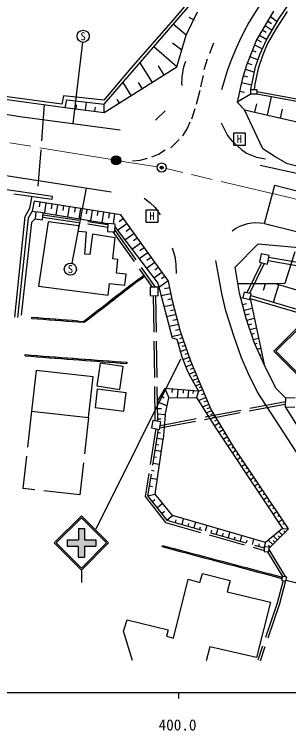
# Model space of a CAD drawing. Units: millimetres, scale not verified. Extents: x 40000 to 680000, y 20000 to 380000.
# Drawn here: x 440932 to 486166, y 198715 to 316746 of the extents above; entities that cross this region are included whole.
import ezdxf
from ezdxf.enums import TextEntityAlignment as Align

# ---------------------------------------------------------------- set-up
doc = ezdxf.new("R2010")
doc.units = ezdxf.units.MM
doc.header["$LTSCALE"] = 1000
doc.header["$PDMODE"] = 32
doc.header["$PDSIZE"] = 500
doc.linetypes.add('CHAIN', pattern=[18.5, 12, -1.5, 3.5, -1.5])
doc.linetypes.add('DASHED', pattern=[7.5, 6, -1.5])
for name, color, linetype, lineweight in [('M-BGD', 7, 'Continuous', 25), ('M-BGD-EXST', 7, 'Continuous', 25), ('M-BMK', 2, 'CHAIN', 13), ('M-BMK-SRVR', 3, 'Continuous', 25), ('M-STR-STRC', 7, 'Continuous', 25), ('M-TTL-BAND', 7, 'Continuous', 25)]:
    doc.layers.add(name, color=color, linetype=linetype, lineweight=lineweight)
doc.layers.add('M-OTRS', color=6, linetype='Continuous')
doc.styles.add('ＭＳ ゴシック', font='')
doc.styles.get('ＭＳ ゴシック').set_extended_font_data('MS Gothic')

msp = doc.modelspace()

# ---------------------------------------------------------------- hatches: boundary and pattern name
at = {"layer": 'M-STR-STRC'}
msp.add_hatch(color=256, dxfattribs=at).paths.add_polyline_path([(449625, 230141), (451486, 230141), (451486, 232001), (452486, 232001), (452486, 230141), (454345, 230141), (454345, 229141), (452485, 229141), (452485, 227281), (451485, 227281), (451485, 229141), (449625, 229141)])

# ---------------------------------------------------------------- linework, layer by layer
at = {"layer": 'M-BGD'}
for p, q in [((471636, 321156), (466770, 315464)), ((455762, 301951), (471365, 320036)), ((484551, 316030), (486505, 318902)), ((469291, 313332), (471153, 317146)), ((483677, 317241), (480876, 312542)), ((483159, 316371), (484288, 315576)), ((485894, 317199), (484128, 314438)), ((466770, 315464), (460153, 307884)), ((469722, 316301), (470561, 315844)), ((482514, 312523), (484551, 316030)), ((482706, 315611), (483335, 315236)), ((469291, 313332), (467110, 315104)), ((482437, 313747), (481814, 314116)), ((482281, 314900), (483442, 314121)), ((484128, 314438), (482689, 311915)), ((467734, 308082), (469291, 313332)), ((481348, 313334), (482572, 312622)), ((468559, 310863), (466997, 312019)), ((473174, 310319), (473815, 312058)), ((480876, 312542), (479231, 308385)), ((480542, 311697), (481860, 311075)), ((480917, 312612), (481613, 312234)), ((481429, 310119), (482514, 312523)), ((482689, 311915), (481887, 310089)), ((467734, 308082), (463911, 311396)), ((480789, 310523), (480184, 310792)), ((472232, 307639), (472795, 309387)), ((479783, 309780), (481120, 309244)), ((480711, 308082), (481429, 310119)), ((481887, 310089), (481145, 307818)), ((455730, 300577), (467734, 308082)), ((461626, 308748), (463642, 305523)), ((464647, 308233), (465583, 306737)), ((479231, 308385), (478508, 306035)), ((479364, 308721), (480075, 308481)), ((479925, 304353), (480711, 308082)), ((460153, 307884), (455664, 302615)), ((479023, 307707), (480531, 307230)), ((481145, 307818), (480566, 305236)), ((471664, 304823), (472125, 306688)), ((478508, 306035), (477659, 302276)), ((479447, 306389), (478681, 306596)), ((458819, 305494), (460161, 303347)), ((461341, 305516), (461984, 304487)), ((478393, 305528), (480084, 305106)), ((480566, 305236), (480477, 304353)), ((448747, 301953), (435770, 303690)), ((470990, 301918), (471578, 304262)), ((479925, 303574), (477659, 302276)), ((478064, 304069), (478857, 303928)), ((479925, 304353), (480939, 304353)), ((479925, 303574), (479925, 304353)), ((480939, 303574), (479925, 303574)), ((480939, 304353), (480939, 303574)), ((480939, 304032), (506295, 299401)), ((506255, 298905), (480939, 303574)), ((436243, 303218), (449321, 301401)), ((449062, 303335), (448747, 301953)), ((455664, 302615), (449062, 303335)), ((449321, 301401), (449603, 302632)), ((449603, 302632), (455762, 301951)), ((452778, 302281), (452611, 300978)), ((457817, 302735), (458201, 302121)), ((477659, 302276), (478867, 300999)), ((483282, 303142), (482626, 300135)), ((431885, 301479), (441828, 299936)), ((449321, 301401), (455730, 300577)), ((451143, 301811), (451062, 301177)), ((454256, 301446), (454170, 300777)), ((455730, 300577), (455762, 301951)), ((470223, 299534), (470744, 301212)), ((481927, 294585), (478867, 300999)), ((478867, 300999), (491080, 298194)), ((480835, 301987), (480536, 300616)), ((485098, 301112), (484777, 299641)), ((441828, 299936), (458356, 297693)), ((464197, 299326), (465795, 300831)), ((469455, 297856), (469926, 299053)), ((475047, 298864), (476076, 296794)), ((468729, 296700), (469455, 297856)), ((476076, 296794), (476768, 295923)), ((466734, 294760), (468105, 296097)), ((476768, 295923), (478368, 294470)), ((464686, 293730), (465801, 294421)), ((478368, 294470), (479238, 293858)), ((483947, 293266), (481927, 294585)), ((460424, 292603), (461669, 292724)), ((461669, 292724), (462897, 293023)), ((463588, 293251), (464686, 293730)), ((479238, 293858), (480842, 293199)), ((480842, 293199), (482361, 292924)), ((485951, 292097), (483947, 293266)), ((481458, 291892), (490481, 289945)), ((499626, 288659), (485951, 292097)), ((456894, 287458), (437234, 290488)), ((447238, 286718), (430190, 289168)), ((482189, 282258), (483893, 288617)), ((483893, 288617), (503566, 283506)), ((440872, 287164), (447178, 286305)), ((443504, 284808), (443848, 286759)), ((444205, 285981), (443900, 284320)), ((458469, 283711), (444205, 285981)), ((445078, 285053), (445200, 285822)), ((445940, 284013), (446202, 285663)), ((447178, 286305), (447238, 286718)), ((462344, 286461), (463277, 285744)), ((463277, 285744), (464165, 284902)), ((442712, 283452), (443504, 284808)), ((447053, 284676), (447185, 285506)), ((447852, 283691), (448117, 285358)), ((448969, 284447), (449089, 285204)), ((449776, 283368), (450044, 285052)), ((450895, 284160), (451012, 284898)), ((451640, 283054), (451910, 284755)), ((452815, 283872), (452930, 284592)), ((464165, 284902), (464973, 283730)), ((440992, 266849), (442712, 283452)), ((443900, 284320), (443215, 283147)), ((443900, 284320), (444501, 284201)), ((444501, 284201), (444360, 283060)), ((445702, 284053), (444501, 284201)), ((445561, 282912), (445702, 284053)), ((445702, 284053), (456369, 282259)), ((453563, 282731), (453836, 284448)), ((454647, 283589), (454760, 284301)), ((455419, 282418), (455695, 284153)), ((456508, 283187), (456638, 284003)), ((457264, 282200), (457528, 283861)), ((466326, 272766), (458469, 283711)), ((443215, 283147), (441467, 266809)), ((443769, 282471), (442039, 267157)), ((444360, 283060), (443769, 282471)), ((444360, 283060), (445561, 282912)), ((446537, 282571), (444940, 271960)), ((451563, 281908), (446537, 282571)), ((456369, 282259), (456286, 280981)), ((457577, 282180), (456369, 282259)), ((457494, 280903), (457577, 282180)), ((457946, 281163), (459498, 282278)), ((458205, 282621), (458896, 283117)), ((482189, 282258), (491874, 279894)), ((451492, 280970), (451563, 281908)), ((452839, 280829), (451492, 280970)), ((456286, 280981), (457494, 280903)), ((457545, 281690), (464575, 272468)), ((459382, 281043), (460044, 281518)), ((452557, 277219), (452839, 280829)), ((453843, 280516), (453361, 277148)), ((457566, 279933), (453843, 280516)), ((457161, 276445), (457566, 279933)), ((459157, 279575), (460663, 280656)), ((460603, 279479), (461200, 279908)), ((460311, 278062), (461772, 279110)), ((477321, 275063), (481137, 278910)), ((481137, 278910), (487853, 278342)), ((461508, 276492), (462923, 277507)), ((461645, 277823), (462339, 278321)), ((466958, 278258), (467390, 276869)), ((487185, 277610), (485525, 272388)), ((453361, 277148), (452557, 277219)), ((457998, 276351), (457161, 276445)), ((457754, 274095), (457998, 276351)), ((462795, 276226), (463486, 276722)), ((467390, 276869), (467578, 275574)), ((481635, 277277), (481330, 275890)), ((482963, 276984), (481635, 277277)), ((482658, 275597), (482963, 276984)), ((462705, 274921), (464074, 275903)), ((464079, 274651), (464669, 275075)), ((467578, 275574), (467605, 274064)), ((475170, 270763), (474145, 276177)), ((478078, 270806), (477321, 275063)), ((481330, 275890), (482658, 275597)), ((459352, 273935), (457754, 274095)), ((459164, 272139), (459352, 273935)), ((463929, 273315), (465251, 274264)), ((461512, 273170), (460747, 272581)), ((461634, 273012), (460869, 272423)), ((461512, 273170), (462283, 273763)), ((461512, 273170), (461634, 273012)), ((461634, 273012), (462399, 273600)), ((464759, 271774), (466263, 272854)), ((465174, 273200), (465729, 273598)), ((467030, 269519), (466326, 272766)), ((444940, 271960), (456381, 270466)), ((456381, 270466), (456635, 272402)), ((456635, 272402), (459164, 272139)), ((459982, 271992), (459217, 271404)), ((460104, 271834), (459339, 271245)), ((460747, 272581), (459982, 271992)), ((459982, 271992), (460104, 271834)), ((460869, 272423), (460104, 271834)), ((460747, 272581), (460869, 272423)), ((463355, 271806), (463335, 270406)), ((464665, 271787), (463355, 271806)), ((464575, 272468), (466976, 263425)), ((464645, 270388), (464665, 271787)), ((465715, 271547), (466551, 271728)), ((484014, 272352), (477804, 272349)), ((482001, 271316), (482317, 272351)), ((483686, 269296), (484566, 272184)), ((485525, 272388), (484014, 272352)), ((501027, 267171), (484014, 272352)), ((458453, 270815), (457688, 270226)), ((458575, 270656), (457810, 270068)), ((459217, 271404), (458453, 270815)), ((458453, 270815), (458575, 270656)), ((459339, 271245), (458575, 270656)), ((459217, 271404), (459339, 271245)), ((463335, 270406), (464645, 270388)), ((465125, 270397), (466763, 270752)), ((475790, 267902), (475170, 270763)), ((479182, 266612), (478078, 270806)), ((478829, 270971), (478601, 270039)), ((480004, 270684), (478829, 270971)), ((479776, 269752), (480004, 270684)), ((479935, 270400), (502975, 263620)), ((456923, 269637), (456158, 269049)), ((457045, 269479), (456280, 268890)), ((457688, 270226), (456923, 269637)), ((456923, 269637), (457045, 269479)), ((457810, 270068), (457045, 269479)), ((457688, 270226), (457810, 270068)), ((466218, 269755), (466945, 269912)), ((468347, 264478), (467030, 269519)), ((478601, 270039), (478298, 269970)), ((478601, 270039), (479776, 269752)), ((479814, 269907), (502902, 263124)), ((479814, 269907), (482114, 259075)), ((455393, 268460), (454628, 267871)), ((455515, 268301), (454750, 267712)), ((456158, 269049), (455393, 268460)), ((455393, 268460), (455515, 268301)), ((456280, 268890), (455515, 268301)), ((456158, 269049), (456280, 268890)), ((465604, 268595), (467158, 268932)), ((466704, 267962), (467398, 268113)), ((478568, 268943), (479197, 269083)), ((478814, 268009), (480148, 268337)), ((443819, 266585), (443834, 266784)), ((444793, 266713), (443834, 266784)), ((453863, 267282), (453098, 266693)), ((453985, 267124), (453220, 266535)), ((454628, 267871), (453863, 267282)), ((453863, 267282), (453985, 267124)), ((454750, 267712), (453985, 267124)), ((454628, 267871), (454750, 267712)), ((466031, 266984), (467603, 267325)), ((477102, 263752), (475790, 267902)), ((479656, 267326), (479028, 267195)), ((444778, 266514), (443819, 266585)), ((444793, 266713), (444778, 266514)), ((445738, 266443), (444778, 266514)), ((445753, 266642), (444793, 266713)), ((445753, 266642), (445738, 266443)), ((446697, 266372), (445738, 266443)), ((446712, 266571), (445753, 266642)), ((446712, 266571), (446697, 266372)), ((447657, 266301), (446697, 266372)), ((447672, 266500), (446712, 266571)), ((447672, 266500), (447657, 266301)), ((448617, 266230), (447657, 266301)), ((448631, 266429), (447672, 266500)), ((448631, 266429), (448617, 266230)), ((449576, 266159), (448617, 266230)), ((449591, 266358), (448631, 266429)), ((449591, 266358), (449576, 266159)), ((450536, 266088), (449576, 266159)), ((450550, 266287), (449591, 266358)), ((450550, 266287), (450536, 266088)), ((451495, 266017), (450536, 266088)), ((451510, 266216), (450550, 266287)), ((451510, 266216), (451495, 266017)), ((452455, 265946), (451495, 266017)), ((451510, 266216), (452393, 266151)), ((453098, 266693), (452393, 266151)), ((452393, 266151), (452455, 265946)), ((453220, 266535), (452455, 265946)), ((453098, 266693), (453220, 266535)), ((466462, 265362), (468028, 265701)), ((467072, 266371), (467811, 266531)), ((480538, 262544), (479182, 266612)), ((479268, 266352), (480504, 266660)), ((479519, 265599), (480081, 265726)), ((467491, 264713), (468243, 264876)), ((470028, 259618), (468347, 264478)), ((479786, 264798), (480839, 265083)), ((466909, 263677), (468505, 264022)), ((466976, 263425), (467717, 263220)), ((467717, 263220), (468535, 260318)), ((468194, 263356), (468678, 263523)), ((478405, 260127), (477102, 263752)), ((480495, 264132), (480046, 264017)), ((480331, 263165), (481194, 263411)), ((467916, 262513), (468908, 262856)), ((468630, 262049), (469128, 262221)), ((482114, 259075), (480538, 262544)), ((480589, 262430), (480949, 262548)), ((468289, 261191), (469356, 261560)), ((469116, 260743), (469583, 260904)), ((480987, 261555), (481543, 261763)), ((442726, 260471), (442741, 260670)), ((442726, 260471), (443713, 260397)), ((442741, 260670), (443728, 260596)), ((443713, 260397), (443728, 260596)), ((443713, 260397), (444699, 260322)), ((443728, 260596), (444714, 260522)), ((444699, 260322), (444714, 260522)), ((444699, 260322), (445685, 260248)), ((444714, 260522), (445700, 260447)), ((445685, 260248), (445700, 260447)), ((445685, 260248), (446672, 260174)), ((445700, 260447), (446687, 260373)), ((446672, 260174), (446687, 260373)), ((446672, 260174), (447658, 260100)), ((446687, 260373), (447673, 260299)), ((447658, 260100), (447673, 260299)), ((447658, 260100), (448644, 260025)), ((447673, 260299), (448659, 260225)), ((448644, 260025), (448659, 260225)), ((448644, 260025), (449631, 259951)), ((448659, 260225), (449646, 260150)), ((449631, 259951), (449646, 260150)), ((449631, 259951), (450617, 259877)), ((449646, 260150), (450632, 260076)), ((450617, 259877), (450632, 260076)), ((450617, 259877), (451604, 259802)), ((450632, 260076), (451619, 260002)), ((451604, 259802), (451619, 260002)), ((451604, 259802), (452590, 259728)), ((451619, 260002), (452605, 259928)), ((452590, 259728), (452605, 259928)), ((452590, 259728), (453576, 259654)), ((452605, 259928), (453591, 259853)), ((453576, 259654), (453591, 259853)), ((453591, 259853), (454578, 259779)), ((454563, 259580), (454578, 259779)), ((454578, 259779), (455564, 259705)), ((455549, 259505), (455564, 259705)), ((455564, 259705), (456550, 259631)), ((468520, 260354), (468523, 260360)), ((468535, 260318), (469400, 258247)), ((468727, 259856), (469815, 260232)), ((469551, 259536), (469985, 259720)), ((479540, 257488), (478405, 260127)), ((481587, 260668), (481424, 260593)), ((453576, 259654), (454563, 259580)), ((455089, 259269), (454528, 255521)), ((454563, 259580), (455549, 259505)), ((458876, 258702), (455089, 259269)), ((455549, 259505), (456535, 259431)), ((456535, 259431), (456550, 259631)), ((456535, 259431), (457522, 259357)), ((456550, 259631), (457537, 259556)), ((457522, 259357), (457537, 259556)), ((457522, 259357), (458508, 259283)), ((457537, 259556), (458523, 259482)), ((458315, 254954), (458876, 258702)), ((458508, 259283), (458523, 259482)), ((458508, 259283), (459494, 259208)), ((458523, 259482), (459509, 259408)), ((459509, 259408), (459494, 259208)), ((469231, 258651), (470254, 259082)), ((469987, 258280), (470501, 258497)), ((473343, 251761), (470028, 259618)), ((484069, 255165), (482114, 259075)), ((444510, 258059), (443757, 251372)), ((453930, 256998), (444510, 258059)), ((469400, 258247), (469860, 257164)), ((469735, 257459), (470757, 257890)), ((470456, 257108), (470992, 257334)), ((481002, 254499), (479540, 257488)), ((453177, 250310), (453930, 256998)), ((469860, 257164), (471291, 254656)), ((470301, 256392), (471225, 256782)), ((471025, 256153), (471420, 256319)), ((454603, 254960), (454240, 251962)), ((454528, 255521), (458315, 254954)), ((459368, 254384), (454603, 254960)), ((465753, 255120), (464474, 252926)), ((465753, 255120), (466414, 253572)), ((471291, 254656), (465753, 255120)), ((466942, 254445), (466990, 255016)), ((470798, 255520), (471612, 255864)), ((471291, 254656), (471996, 254954)), ((471478, 255282), (471800, 255418)), ((485632, 253530), (484069, 255165)), ((459006, 251386), (459368, 254384)), ((465663, 253504), (465040, 253896)), ((467840, 253582), (467954, 254935)), ((468799, 254313), (468845, 254861)), ((469584, 253594), (469684, 254791)), ((470420, 254252), (470460, 254726)), ((471291, 254656), (470986, 253603)), ((471822, 254104), (472274, 254295)), ((495464, 232245), (481002, 254499)), ((464474, 252926), (466141, 252248)), ((465827, 250727), (466414, 253572)), ((466414, 253572), (470986, 253603)), ((470986, 253603), (474151, 248549)), ((471294, 253112), (472550, 253642)), ((472251, 252906), (472768, 253124)), ((485632, 253530), (485598, 252060)), ((487211, 253493), (485632, 253530)), ((454240, 251962), (459006, 251386)), ((464489, 251817), (465181, 251772)), ((471958, 252051), (473030, 252504)), ((472575, 251066), (473519, 251465)), ((472752, 251779), (473248, 251988)), ((477120, 245409), (473343, 251761)), ((485598, 252060), (487177, 252024)), ((485598, 252060), (497101, 233705)), ((443757, 251372), (453177, 250310)), ((465835, 250763), (464502, 250866)), ((465827, 250727), (465455, 246758)), ((473224, 250029), (474073, 250534)), ((473358, 250815), (473763, 251055)), ((463766, 249831), (463541, 248611)), ((465113, 249582), (463766, 249831)), ((465100, 250028), (464513, 250039)), ((464889, 248363), (465113, 249582)), ((473907, 248938), (474730, 249428)), ((474002, 249769), (474391, 249999)), ((463541, 248611), (464889, 248363)), ((474151, 248549), (482319, 236243)), ((474603, 247868), (475382, 248332)), ((474727, 248695), (475051, 248888)), ((464176, 237702), (465455, 246758)), ((465445, 246691), (464415, 246856)), ((465008, 247722), (464565, 247793)), ((475339, 246758), (476062, 247188)), ((475404, 247582), (475717, 247768)), ((464763, 245762), (464252, 245844)), ((476094, 245620), (476759, 246016)), ((476108, 246441), (476402, 246616)), ((465165, 244708), (464098, 244879)), ((476819, 245304), (477075, 245475)), ((476839, 244499), (477454, 244912)), ((486158, 231951), (477120, 245409)), ((477574, 244149), (477844, 244330)), ((464388, 243719), (463924, 243794)), ((477596, 243358), (478217, 243776)), ((478321, 243055), (478583, 243231)), ((464862, 242564), (463755, 242742)), ((478350, 242222), (478978, 242643)), ((479091, 241930), (479343, 242099)), ((464012, 241498), (463567, 241569)), ((479098, 241095), (479732, 241520)), ((479835, 240846), (480076, 241008)), ((464511, 240075), (463357, 240260)), ((479789, 240054), (480428, 240484)), ((480513, 239805), (480769, 239976)), ((463701, 238900), (463153, 238988)), ((480477, 239017), (481122, 239450)), ((481220, 238735), (481483, 238912)), ((462902, 237420), (464176, 237702)), ((466989, 234144), (464176, 237702)), ((481189, 237944), (481840, 238381)), ((481975, 237647), (482222, 237812)), ((464125, 236737), (463706, 236405)), ((465414, 236136), (464495, 235409)), ((481972, 236766), (482628, 237207)), ((482319, 236243), (485125, 232023)), ((482701, 236443), (483004, 236647)), ((482734, 235618), (483396, 236063)), ((483551, 235326), (483786, 235484)), ((465669, 234808), (465240, 234468)), ((466098, 233385), (466989, 234144)), ((482319, 229733), (466989, 234144)), ((483541, 234405), (484209, 234854)), ((484372, 234075), (484620, 234241)), ((467567, 233429), (467445, 233001)), ((468789, 233626), (468523, 232694)), ((469661, 232824), (469541, 232404)), ((470805, 233046), (470541, 232119)), ((484426, 233073), (485101, 233526)), ((485203, 232718), (485506, 232922)), ((471599, 232251), (471485, 231849)), ((472658, 232513), (472395, 231590)), ((473429, 231739), (473312, 231328)), ((474461, 231994), (474200, 231075)), ((476424, 231429), (476164, 230515)), ((485125, 232023), (482319, 229733)), ((482916, 228748), (486158, 231951)), ((484537, 231543), (485134, 230939)), ((485125, 232023), (486158, 231951)), ((485365, 231630), (485596, 231396)), ((475337, 231181), (475223, 230784)), ((477306, 230607), (477196, 230221)), ((478412, 230857), (478153, 229948)), ((480388, 230289), (480130, 229385)), ((483621, 230796), (484297, 230112)), ((484429, 230808), (484712, 230522)), ((465286, 229039), (465338, 229233)), ((465286, 229039), (466274, 228778)), ((465338, 229233), (466325, 228971)), ((479275, 230080), (479156, 229662)), ((481307, 229506), (481187, 229084)), ((482138, 229008), (482097, 228239)), ((482319, 229733), (482138, 229008)), ((482927, 228966), (482138, 229008)), ((482799, 230125), (483545, 229370)), ((482863, 229261), (483145, 228975)), ((483627, 230035), (483919, 229739)), ((466274, 228778), (466325, 228971)), ((466274, 228778), (467262, 228517)), ((466325, 228971), (467313, 228710)), ((467262, 228517), (467313, 228710)), ((467262, 228517), (468250, 228256)), ((467313, 228710), (468301, 228449)), ((468250, 228256), (468301, 228449)), ((468250, 228256), (469238, 227994)), ((468301, 228449), (469289, 228188)), ((469238, 227994), (469289, 228188)), ((469238, 227994), (470225, 227733)), ((469289, 228188), (470277, 227926)), ((470225, 227733), (470277, 227926)), ((470277, 227926), (471264, 227665)), ((482097, 228239), (482886, 228197)), ((482886, 228197), (482927, 228966)), ((470225, 227733), (471213, 227472)), ((471213, 227472), (471264, 227665)), ((471213, 227472), (472201, 227210)), ((471264, 227665), (472252, 227404)), ((472201, 227210), (472252, 227404)), ((472201, 227210), (473189, 226949)), ((472252, 227404), (473240, 227142)), ((473189, 226949), (473240, 227142)), ((473189, 226949), (474177, 226688)), ((473240, 227142), (474228, 226881)), ((474177, 226688), (474228, 226881)), ((474177, 226688), (475164, 226427)), ((474228, 226881), (475216, 226620)), ((475164, 226427), (475216, 226620)), ((475216, 226620), (476203, 226359)), ((475164, 226427), (476152, 226165)), ((476152, 226165), (476203, 226359)), ((476152, 226165), (477140, 225904)), ((476203, 226359), (477191, 226097)), ((477140, 225904), (477191, 226097)), ((477140, 225904), (478128, 225643)), ((477191, 226097), (478179, 225836)), ((478128, 225643), (478179, 225836)), ((478128, 225643), (479116, 225381)), ((478179, 225836), (479167, 225575)), ((479116, 225381), (479167, 225575)), ((479167, 225575), (480155, 225313)), ((471527, 223144), (471970, 224626)), ((471970, 224626), (476507, 223441)), ((479116, 225381), (480103, 225120)), ((480103, 225120), (480155, 225313)), ((480103, 225120), (481091, 224859)), ((480155, 225313), (481142, 225052)), ((481091, 224859), (481142, 225052)), ((481091, 224859), (482079, 224598)), ((481142, 225052), (482130, 224791)), ((482079, 224598), (482130, 224791)), ((482079, 224598), (483067, 224336)), ((482130, 224791), (483118, 224530)), ((483067, 224336), (483118, 224530)), ((483067, 224336), (484055, 224075)), ((483118, 224530), (484106, 224268)), ((484055, 224075), (484106, 224268)), ((484106, 224268), (485094, 224007)), ((467172, 213969), (469572, 223652)), ((469572, 223652), (471527, 223144)), ((476507, 223441), (476028, 221595)), ((484055, 224075), (485055, 223810)), ((485119, 224136), (484995, 223509)), ((484995, 223509), (485721, 223365)), ((485845, 223993), (485119, 224136)), ((485721, 223365), (485845, 223993)), ((485749, 223508), (490699, 222243)), ((476028, 221595), (483179, 219864)), ((483179, 219864), (480861, 210748)), ((458911, 215105), (459523, 216984)), ((459523, 216984), (466319, 215356)), ((460426, 210265), (458911, 215105)), ((466319, 215356), (466044, 214288)), ((466044, 214288), (467172, 213969)), ((473160, 212503), (472584, 210211)), ((480861, 210748), (473160, 212503))]:
    msp.add_line(p, q, dxfattribs=at)
at = {"layer": 'M-BGD', "linetype": 'DASHED'}
for p, q in [((445875, 301880), (444698, 287083)), ((445612, 283324), (456333, 281697)), ((445661, 283721), (456359, 282098)), ((457196, 280922), (463678, 271801)), ((457511, 281169), (464173, 271794)), ((482912, 276753), (502768, 273185)), ((481664, 275816), (479290, 270859)), ((482147, 275710), (479727, 270752)), ((502552, 272646), (482778, 276142)), ((463834, 270399), (464117, 249766)), ((464235, 270393), (464518, 249692)), ((465008, 249012), (485619, 252955)), ((464930, 248590), (485609, 252546)), ((443757, 251372), (442321, 238627)), ((453177, 250310), (451741, 237566)), ((464269, 248477), (462479, 237310)), ((464663, 248404), (462902, 237420)), ((451741, 237566), (442321, 238627)), ((462479, 237310), (465864, 233036)), ((462902, 237420), (466098, 233385)), ((465864, 233036), (482106, 228406)), ((466098, 233385), (482128, 228815)), ((482660, 228209), (485130, 224134)), ((482906, 228575), (485661, 224030)), ((485236, 223461), (484250, 219747)), ((485630, 223384), (484634, 219632)), ((484250, 219747), (481092, 210313)), ((484634, 219632), (481472, 210186))]:
    msp.add_line(p, q, dxfattribs=at)
at = {"layer": 'M-BGD'}
for centre, radius, start, end in [((519449, 292712), 45839, 131.13642, 165.32906), ((478144, 305526), 9628, 158.92917, 182.93399), ((480880, 275631), 6756, 78.83238, 126.772)]:
    msp.add_arc(centre, radius, start, end, dxfattribs=at)
at = {"layer": 'M-BGD-EXST'}
for p, q in [((452183, 312149), (450559, 298751)), ((452800, 288089), (450427, 275739))]:
    msp.add_line(p, q, dxfattribs=at)
for points in [[(477042, 295192), (479042, 295192), (479042, 297192), (477042, 297192)], [(462627, 282498), (464627, 282498), (464627, 284498), (462627, 284498)]]:
    msp.add_lwpolyline(points, close=True, dxfattribs=at)
for centre in [(452269, 313131), (450175, 274767)]:
    msp.add_circle(centre, 1000, dxfattribs=at)
at = {"layer": 'M-BMK'}
msp.add_line((464474, 291618), (458463, 292566), dxfattribs=at)
for points in [[(456982, 292805), (438488, 295872), (417351, 298293), (366843, 301764)], [(560302, 260973), (548807, 265548), (531471, 272109), (508666, 280191), (486720, 286461), (465945, 291330)]]:
    msp.add_lwpolyline(points, dxfattribs=at)
at = {"layer": 'M-BMK-SRVR'}
for centre, radius in [((457722, 292683), 750), ((457722, 292683), 650), ((457722, 292683), 550), ((457722, 292683), 450), ((457722, 292683), 350), ((457722, 292683), 250), ((457722, 292683), 150), ((465214, 291501), 750)]:
    msp.add_circle(centre, radius, dxfattribs=at)
at = {"layer": 'M-OTRS'}
for p in [(457722, 292683), (465214, 291501)]:
    msp.add_point(p, dxfattribs=at)
at = {"layer": 'M-STR-STRC'}
for p, q in [((483716, 261239), (488216, 265739)), ((484069, 261239), (488216, 265386)), ((483716, 261239), (488216, 256738)), ((484069, 261239), (488216, 257092)), ((454421, 231956), (468368, 259969)), ((447485, 229641), (451985, 234141)), ((447838, 229641), (451985, 233788)), ((456485, 229641), (451985, 234141)), ((456131, 229641), (451985, 233788)), ((451486, 232001), (452486, 232001)), ((451486, 232001), (451486, 230141)), ((452486, 232001), (452486, 230141)), ((447485, 229641), (451985, 225141)), ((447838, 229641), (451985, 225494)), ((449625, 230141), (449625, 229141)), ((449625, 230141), (451486, 230141)), ((449625, 229141), (451485, 229141)), ((451485, 229141), (451485, 227281)), ((451985, 225494), (456131, 229641)), ((451985, 225141), (456485, 229641)), ((452485, 229141), (454345, 229141)), ((452485, 229141), (452485, 227281)), ((452486, 230141), (454345, 230141)), ((454345, 230141), (454345, 229141)), ((451485, 227281), (452485, 227281)), ((451985, 225141), (451985, 223141))]:
    msp.add_line(p, q, dxfattribs=at)
at = {"layer": 'M-TTL-BAND'}
for p, q in [((40000, 205000), (579000, 205000)), ((468000, 205000), (468000, 204000))]:
    msp.add_line(p, q, dxfattribs=at)

# ---------------------------------------------------------------- texts
at = {"layer": 'M-BGD-EXST', "style": 'ＭＳ ゴシック'}
for s, p in [('S', (452269, 313131)), ('H', (478042, 296192)), ('H', (463627, 283498)), ('S', (450175, 274767))]:
    msp.add_text(s, height=1320, dxfattribs=at).set_placement(p, align=Align.MIDDLE_CENTER)
at = {"layer": 'M-TTL-BAND', "style": 'ＭＳ ゴシック'}
msp.add_text('400.0', height=1833, dxfattribs=at).set_placement((467844, 198195), align=Align.BOTTOM_CENTER)

doc.saveas('drawing.dxf')
